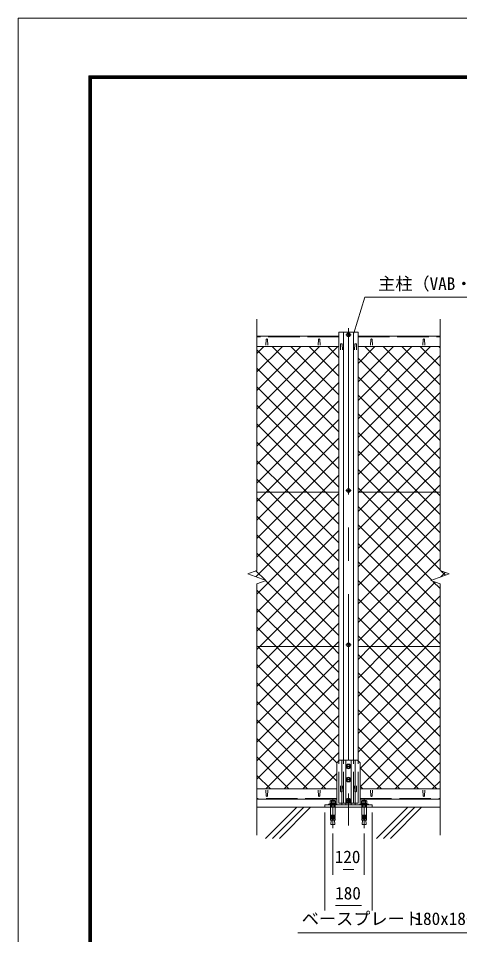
# Model space of a CAD drawing. Units: millimetres, scale not verified. Extents: x -4200 to 4200, y -2970 to 2970.
# Drawn here: x -4200 to -2513, y -531 to 2970 of the extents above; entities that cross this region are included whole.
import ezdxf
from ezdxf.enums import TextEntityAlignment as Align

# ---------------------------------------------------------------- set-up
doc = ezdxf.new("R2010")
doc.units = ezdxf.units.MM
doc.header["$LTSCALE"] = 20
doc.linetypes.add('DASHED', pattern=[7.5, 6, -1.5])
doc.linetypes.add('USER1', pattern=[50.8, 31.75, -6.35, 6.35, -6.35])
for name, color, linetype, lineweight in [('0-0_D-STR1', 1, 'Continuous', 18), ('0-1_D-BMK', 2, 'USER1', 13), ('0-2_D-STR3', 3, 'Continuous', 13), ('0-3_D-STR-DIM', 7, 'Continuous', 9), ('0-5_D-STR-TXT', 7, 'Continuous', 9), ('0-6_D-STR2', 7, 'Continuous', 9), ('0-7_D-TTL', 7, 'Continuous', 9), ('0-9_D-BGD', 7, 'Continuous', 9), ('0-A_D-DCR-HCH', 7, 'Continuous', 9)]:
    doc.layers.add(name, color=color, linetype=linetype, lineweight=lineweight)
doc.styles.add('ＭＳ ゴシック', font='')
doc.styles.get('ＭＳ ゴシック').set_extended_font_data('MS Gothic')

msp = doc.modelspace()

# ---------------------------------------------------------------- linework, layer by layer
at = {"layer": '0-0_D-STR1'}
for p, q in [((-2974.53, 1756.37), (-3288.03, 1756.37)), ((-2957.03, 136.37), (-2957.03, 1771.37)), ((-2919.03, 136.37), (-2919.03, 1771.37)), ((-2901.53, 134.87), (-2901.53, 1771.37)), ((-2901.53, 1756.37), (-2588.03, 1756.37)), ((-3288.03, 1716.37), (-2974.53, 1716.37)), ((-3253.03, 1743.24), (-3253.78, 1721.74)), ((-3247.03, 1743.24), (-3246.28, 1721.74)), ((-3053.03, 1743.24), (-3053.78, 1721.74)), ((-3047.03, 1743.24), (-3046.28, 1721.74)), ((-2968.03, 1724.75), (-2968.78, 1703.25)), ((-2962.03, 1724.75), (-2961.28, 1703.25)), ((-2914.03, 1724.75), (-2914.78, 1703.25)), ((-2908.03, 1724.75), (-2907.28, 1703.25)), ((-2588.03, 1716.37), (-2901.53, 1716.37)), ((-2853.03, 1743.24), (-2853.78, 1721.74)), ((-2847.03, 1743.24), (-2846.28, 1721.74)), ((-2653.03, 1743.24), (-2653.78, 1721.74)), ((-2647.03, 1743.24), (-2646.28, 1721.74)), ((-3288.03, 26.37), (-2983.03, 26.37)), ((-3253.03, -0.5), (-3253.78, 21)), ((-3247.03, -0.5), (-3246.28, 21)), ((-3053.03, -0.5), (-3053.78, 21)), ((-3047.03, -0.5), (-3046.28, 21)), ((-2588.03, 26.37), (-2893.03, 26.37)), ((-2853.03, -0.5), (-2853.78, 21)), ((-2847.03, -0.5), (-2846.28, 21)), ((-2653.03, -0.5), (-2653.78, 21)), ((-2647.03, -0.5), (-2646.28, 21)), ((-2983.03, -13.63), (-3288.03, -13.63)), ((-2893.03, -13.63), (-2588.03, -13.63))]:
    msp.add_line(p, q, dxfattribs=at)
at = {"layer": '0-0_D-STR1', "linetype": 'DASHED'}
for p, q in [((-2974.53, 1753.37), (-3288.03, 1753.37)), ((-2901.53, 1753.37), (-2588.03, 1753.37)), ((-2974.53, -28.63), (-2974.53, 134.87)), ((-2957.03, -28.63), (-2957.03, 136.37)), ((-2919.03, -28.63), (-2919.03, 136.37)), ((-2901.53, -28.63), (-2901.53, 134.87)), ((-2968.03, 16.7), (-2968.78, 38.2)), ((-2962.03, 16.7), (-2961.28, 38.2)), ((-2914.03, 16.7), (-2914.78, 38.2)), ((-2908.03, 16.7), (-2907.28, 38.2)), ((-2983.03, -10.63), (-3288.03, -10.63)), ((-2974.53, -28.63), (-2901.53, -28.63)), ((-2893.03, -10.63), (-2588.03, -10.63))]:
    msp.add_line(p, q, dxfattribs=at)
at = {"layer": '0-0_D-STR1'}
msp.add_lwpolyline([(-2974.53, 134.87), (-2974.53, 1771.37), (-2901.53, 1771.37)], dxfattribs=at)
for centre, start, end in [((-3250.03, 1741.99), 22.61986, 157.38014), ((-3050.03, 1741.99), 22.61986, 157.38014), ((-2965.03, 1723.5), 22.61986, 157.38014), ((-2911.03, 1723.5), 22.61986, 157.38014), ((-2850.03, 1741.99), 22.61986, 157.38014), ((-2650.03, 1741.99), 22.61986, 157.38014), ((-3250.03, 0.75), 202.61986, 337.38014), ((-3050.03, 0.75), 202.61986, 337.38014), ((-2850.03, 0.75), 202.61986, 337.38014), ((-2650.03, 0.75), 202.61986, 337.38014)]:
    msp.add_arc(centre, 3.25, start, end, dxfattribs=at)
at = {"layer": '0-0_D-STR1', "linetype": 'DASHED'}
for centre in [(-2965.03, 17.95), (-2911.03, 17.95)]:
    msp.add_arc(centre, 3.25, 202.61986, 337.38014, dxfattribs=at)
at = {"layer": '0-1_D-BMK'}
for p, q in [((-2938.03, 1786.37), (-2938.03, -113.63)), ((-2928.03, 1760.87), (-2948.03, 1760.87)), ((-2928.03, 1166.37), (-2948.03, 1166.37)), ((-2928.03, 576.37), (-2948.03, 576.37)), ((-2948.03, 111.87), (-2928.03, 111.87)), ((-2948.03, 61.87), (-2928.03, 61.87)), ((-2998.03, -8.73), (-2998.03, -123.72)), ((-2948.03, -18.13), (-2928.03, -18.13)), ((-2878.03, -8.73), (-2878.03, -123.72))]:
    msp.add_line(p, q, dxfattribs=at)
at = {"layer": '0-2_D-STR3'}
for p, q in [((-2938.03, 1768.37), (-2944.53, 1764.62)), ((-2944.53, 1764.62), (-2944.53, 1757.11)), ((-2944.53, 1757.11), (-2938.03, 1753.36)), ((-2931.53, 1764.62), (-2938.03, 1768.37)), ((-2938.03, 1753.36), (-2931.53, 1757.11)), ((-2931.53, 1757.11), (-2931.53, 1764.62)), ((-2974.53, 1159.62), (-3288.03, 1159.62)), ((-2588.03, 1159.62), (-2901.53, 1159.62)), ((-2974.53, 569.62), (-3288.03, 569.62)), ((-2938.03, 583.87), (-2944.53, 580.12)), ((-2944.53, 580.12), (-2944.53, 572.61)), ((-2944.53, 572.61), (-2938.03, 568.86)), ((-2931.53, 580.12), (-2938.03, 583.87)), ((-2938.03, 568.86), (-2931.53, 572.61)), ((-2931.53, 572.61), (-2931.53, 580.12)), ((-2588.03, 569.62), (-2901.53, 569.62)), ((-2973.03, 136.37), (-2983.03, 126.37)), ((-2983.03, -32.33), (-2983.03, 126.37)), ((-2973.03, 136.37), (-2903.03, 136.37)), ((-2963.03, -34.63), (-2963.03, 136.37)), ((-2948.03, 136.37), (-2948.03, -34.63)), ((-2928.03, 136.37), (-2928.03, -34.63)), ((-2913.03, -34.63), (-2913.03, 136.37)), ((-2903.03, 136.37), (-2893.03, 126.37)), ((-2893.03, -32.33), (-2893.03, 126.37))]:
    msp.add_line(p, q, dxfattribs=at)
at = {"layer": '0-2_D-STR3', "lineweight": 18}
for p, q in [((-3014.03, -34.63), (-3014.03, -32.33)), ((-3014.03, -32.33), (-2982.03, -32.33)), ((-2982.03, -34.63), (-3014.03, -34.63)), ((-3008.78, -29.33), (-2987.28, -29.33)), ((-3008.78, -32.33), (-3008.78, -29.33)), ((-2987.28, -32.33), (-3008.78, -32.33)), ((-3008.42, -29.33), (-3008.42, -21.03)), ((-2987.63, -29.33), (-3008.42, -29.33)), ((-3005.82, -18.53), (-2990.23, -18.53)), ((-2992.03, -18.53), (-3004.03, -18.53)), ((-3004.03, -43.63), (-3004.03, -34.63)), ((-3003.22, -29.33), (-3003.22, -21.03)), ((-3002.95, -43.63), (-3002.95, -34.63)), ((-2999.53, -32.33), (-2998.72, -29.33)), ((-2996.53, -29.33), (-2997.33, -32.33)), ((-2993.11, -43.63), (-2993.11, -34.63)), ((-2992.83, -29.33), (-2992.83, -21.03)), ((-2992.03, -34.63), (-2992.03, -43.63)), ((-2987.63, -21.03), (-2987.63, -29.33)), ((-2987.28, -29.33), (-2987.28, -32.33)), ((-2982.03, -32.33), (-2982.03, -34.63)), ((-2894.03, -32.33), (-2894.03, -34.63)), ((-2862.03, -32.33), (-2894.03, -32.33)), ((-2894.03, -34.63), (-2862.03, -34.63)), ((-2867.28, -29.33), (-2888.78, -29.33)), ((-2888.78, -29.33), (-2888.78, -32.33)), ((-2888.78, -32.33), (-2867.28, -32.33)), ((-2888.42, -21.03), (-2888.42, -29.33)), ((-2888.42, -29.33), (-2867.63, -29.33)), ((-2870.23, -18.53), (-2885.82, -18.53)), ((-2884.03, -18.53), (-2872.03, -18.53)), ((-2884.02, -34.63), (-2884.02, -43.63)), ((-2883.22, -29.33), (-2883.22, -21.03)), ((-2882.94, -43.63), (-2882.94, -34.63)), ((-2879.53, -29.33), (-2878.72, -32.33)), ((-2876.53, -32.33), (-2877.33, -29.33)), ((-2873.1, -43.63), (-2873.1, -34.63)), ((-2872.83, -29.33), (-2872.83, -21.03)), ((-2872.02, -43.63), (-2872.02, -34.63)), ((-2867.63, -29.33), (-2867.63, -21.03)), ((-2867.28, -32.33), (-2867.28, -29.33)), ((-2862.03, -34.63), (-2862.03, -32.33)), ((-3006.68, -43.63), (-3006.68, -73.67)), ((-2989.38, -43.63), (-2989.38, -73.67)), ((-2886.68, -43.63), (-2886.68, -73.67)), ((-2869.38, -43.63), (-2869.38, -73.67)), ((-2999.03, -73.67), (-3006.68, -73.67)), ((-3006.68, -76.17), (-3006.24, -73.71)), ((-3006.68, -76.17), (-2999.03, -76.17)), ((-3006.68, -76.17), (-3006.68, -77.67)), ((-3006.68, -77.67), (-2999.03, -77.67)), ((-3006.68, -80.17), (-3006.24, -77.71)), ((-3006.68, -80.17), (-2999.03, -80.17)), ((-3006.68, -80.17), (-3006.68, -81.67)), ((-3006.68, -81.67), (-2999.03, -81.67)), ((-3006.68, -84.17), (-3006.24, -81.71)), ((-3006.68, -84.17), (-2999.03, -84.17)), ((-3006.68, -84.17), (-3006.68, -85.67)), ((-3006.68, -85.67), (-2999.03, -85.67)), ((-3006.68, -88.13), (-3006.24, -85.67)), ((-3006.68, -88.13), (-2999.03, -88.13)), ((-3006.68, -88.13), (-3006.68, -93.63)), ((-2989.38, -93.63), (-3006.68, -93.63)), ((-3004.69, -93.63), (-3005.6, -109.73)), ((-2999.03, -73.67), (-2999.03, -93.63)), ((-2997.03, -73.67), (-2997.03, -93.63)), ((-2997.03, -73.67), (-2989.38, -73.67)), ((-2989.38, -76.17), (-2997.03, -76.17)), ((-2989.38, -77.67), (-2997.03, -77.67)), ((-2989.38, -80.17), (-2997.03, -80.17)), ((-2989.38, -81.67), (-2997.03, -81.67)), ((-2989.38, -84.17), (-2997.03, -84.17)), ((-2989.38, -85.67), (-2997.03, -85.67)), ((-2989.38, -88.13), (-2997.03, -88.13)), ((-2991.36, -93.63), (-2990.45, -109.73)), ((-2989.38, -76.17), (-2989.81, -73.71)), ((-2989.38, -80.17), (-2989.81, -77.71)), ((-2989.38, -84.17), (-2989.81, -81.71)), ((-2989.38, -88.13), (-2989.81, -85.67)), ((-2989.38, -76.17), (-2989.38, -77.67)), ((-2989.38, -80.17), (-2989.38, -81.67)), ((-2989.38, -84.17), (-2989.38, -85.67)), ((-2989.38, -88.13), (-2989.38, -93.63)), ((-2879.03, -73.67), (-2886.68, -73.67)), ((-2886.68, -76.17), (-2886.24, -73.71)), ((-2886.68, -76.17), (-2879.03, -76.17)), ((-2886.68, -76.17), (-2886.68, -77.67)), ((-2886.68, -77.67), (-2879.03, -77.67)), ((-2886.68, -80.17), (-2886.24, -77.71)), ((-2886.68, -80.17), (-2879.03, -80.17)), ((-2886.68, -80.17), (-2886.68, -81.67)), ((-2886.68, -81.67), (-2879.03, -81.67)), ((-2886.68, -84.17), (-2886.24, -81.71)), ((-2886.68, -84.17), (-2879.03, -84.17)), ((-2886.68, -84.17), (-2886.68, -85.67)), ((-2886.68, -88.13), (-2886.24, -85.67)), ((-2886.68, -85.67), (-2879.03, -85.67)), ((-2886.68, -88.13), (-2879.03, -88.13)), ((-2886.68, -88.13), (-2886.68, -93.63)), ((-2886.68, -93.63), (-2869.38, -93.63)), ((-2884.69, -93.63), (-2885.6, -109.73)), ((-2879.03, -73.67), (-2879.03, -93.63)), ((-2877.03, -73.67), (-2869.38, -73.67)), ((-2877.03, -73.67), (-2877.03, -93.63)), ((-2869.38, -76.17), (-2877.03, -76.17)), ((-2869.38, -77.67), (-2877.03, -77.67)), ((-2869.38, -80.17), (-2877.03, -80.17)), ((-2869.38, -81.67), (-2877.03, -81.67)), ((-2869.38, -84.17), (-2877.03, -84.17)), ((-2869.38, -85.67), (-2877.03, -85.67)), ((-2869.38, -88.13), (-2877.03, -88.13)), ((-2871.36, -93.63), (-2870.45, -109.73)), ((-2869.38, -76.17), (-2869.81, -73.71)), ((-2869.38, -80.17), (-2869.81, -77.71)), ((-2869.38, -84.17), (-2869.81, -81.71)), ((-2869.38, -88.13), (-2869.81, -85.67)), ((-2869.38, -76.17), (-2869.38, -77.67)), ((-2869.38, -80.17), (-2869.38, -81.67)), ((-2869.38, -84.17), (-2869.38, -85.67)), ((-2869.38, -88.13), (-2869.38, -93.63)), ((-3005.6, -109.73), (-2990.45, -109.73)), ((-2870.45, -109.73), (-2885.6, -109.73))]:
    msp.add_line(p, q, dxfattribs=at)
at = {"layer": '0-2_D-STR3', "linetype": 'DASHED'}
for p, q in [((-3006.53, -43.63), (-3006.53, -34.63)), ((-2989.51, -43.63), (-2989.51, -34.63)), ((-2886.54, -43.63), (-2886.54, -34.63)), ((-2869.53, -43.63), (-2869.53, -34.63)), ((-2869.53, -43.63), (-2869.53, -34.63))]:
    msp.add_line(p, q, dxfattribs=at)
at = {"layer": '0-2_D-STR3'}
for points in [[(-2931.53, 1170.12), (-2938.03, 1173.87), (-2944.53, 1170.12), (-2944.53, 1162.61), (-2938.03, 1158.86), (-2931.53, 1162.61)], [(-2931.53, 108.11), (-2938.03, 104.36), (-2944.53, 108.11), (-2944.53, 115.62), (-2938.03, 119.37), (-2931.53, 115.62)], [(-2931.53, 58.11), (-2938.03, 54.36), (-2944.53, 58.11), (-2944.53, 65.62), (-2938.03, 69.37), (-2931.53, 65.62)], [(-3028.03, -43.63), (-2848.03, -43.63), (-2848.03, -34.63), (-3028.03, -34.63)], [(-2931.53, -21.89), (-2938.03, -25.64), (-2944.53, -21.89), (-2944.53, -14.38), (-2938.03, -10.63), (-2931.53, -14.38)]]:
    msp.add_lwpolyline(points, close=True, dxfattribs=at)
for centre, radius in [((-2938.03, 1760.87), 6.25), ((-2938.03, 1166.37), 6.25), ((-2938.03, 576.37), 6.25), ((-2938.03, 111.87), 9), ((-2938.03, 111.87), 6.25), ((-2938.03, 61.87), 9), ((-2938.03, 61.87), 6.25), ((-2938.03, -18.13), 9), ((-2938.03, -18.13), 6.25)]:
    msp.add_circle(centre, radius, dxfattribs=at)
at = {"layer": '0-2_D-STR3', "lineweight": 18}
for centre, radius, start, end in [((-3005.82, -21.13), 2.6, 2.20423, 177.79577), ((-2998.03, -25.18), 6.65, 38.61324, 141.38676), ((-2990.23, -21.13), 2.6, 2.20423, 177.79577), ((-2885.82, -21.13), 2.6, 2.20423, 177.79577), ((-2878.03, -25.18), 6.65, 38.61324, 141.38676), ((-2870.23, -21.13), 2.6, 2.20423, 177.79577), ((-2998.03, -73.67), 1, 0, 180), ((-2878.03, -73.67), 1, 0, 180)]:
    msp.add_arc(centre, radius, start, end, dxfattribs=at)
at = {"layer": '0-3_D-STR-DIM'}
for p, q in [((-3288.03, 1820.82), (-3288.03, 860.59)), ((-2588.03, 1820.82), (-2588.03, 860.59)), ((-3323.26, 847.77), (-3288.03, 860.59)), ((-3252.79, 822.12), (-3323.26, 847.77)), ((-2623.26, 822.12), (-2552.79, 847.77)), ((-2552.79, 847.77), (-2588.03, 860.59)), ((-3288.03, 809.29), (-3252.79, 822.12)), ((-3288.03, 809.29), (-3288.03, -150.94)), ((-2588.03, 809.29), (-2623.26, 822.12)), ((-2588.03, 809.29), (-2588.03, -150.94)), ((-3028.03, -63.63), (-3028.03, -438.64)), ((-2848.03, -63.63), (-2848.03, -438.64)), ((-2998.03, -143.72), (-2998.03, -301.46)), ((-2878.03, -143.72), (-2878.03, -301.46)), ((-2958.03, -281.46), (-2918.03, -281.46)), ((-2988.03, -418.64), (-2888.03, -418.64))]:
    msp.add_line(p, q, dxfattribs=at)
at = {"layer": '0-5_D-STR-TXT'}
for points in [[(-2372.91, 1905.25), (-2875.69, 1905.25), (-2917.39, 1767.58)], [(-3131.82, -523.35), (-2370.53, -523.35), (-2157.51, -60.47)]]:
    msp.add_lwpolyline(points, dxfattribs=at)
at = {"layer": '0-6_D-STR2'}
for p, q in [((-3288.03, 1689.64), (-3261.3, 1716.37)), ((-3288.03, 1618.93), (-3190.59, 1716.37)), ((-3288.03, 1548.22), (-3119.88, 1716.37)), ((-3288.03, 1477.51), (-3049.17, 1716.37)), ((-3288.03, 1406.8), (-2978.46, 1716.37)), ((-2974.53, 1461.38), (-3229.51, 1716.37)), ((-2974.53, 1532.09), (-3158.8, 1716.37)), ((-2974.53, 1602.8), (-3088.09, 1716.37)), ((-2974.53, 1673.51), (-3017.38, 1716.37)), ((-2901.53, 1651.88), (-2837.03, 1716.37)), ((-2901.53, 1581.17), (-2766.32, 1716.37)), ((-2901.53, 1510.46), (-2695.61, 1716.37)), ((-2901.53, 1439.74), (-2624.9, 1716.37)), ((-2588.03, 1428.43), (-2875.96, 1716.37)), ((-2588.03, 1499.14), (-2805.25, 1716.37)), ((-2588.03, 1569.85), (-2734.54, 1716.37)), ((-2588.03, 1640.56), (-2663.83, 1716.37)), ((-2588.03, 1711.28), (-2593.12, 1716.37)), ((-2974.53, 1390.67), (-3288.03, 1704.17)), ((-2901.53, 1369.03), (-2588.03, 1682.53)), ((-3288.03, 1336.09), (-2974.53, 1649.59)), ((-2588.03, 1357.72), (-2901.53, 1671.22)), ((-2974.53, 1319.96), (-3288.03, 1633.46)), ((-2901.53, 1298.32), (-2588.03, 1611.82)), ((-3288.03, 1265.38), (-2974.53, 1578.88)), ((-2588.03, 1287.01), (-2901.53, 1600.51)), ((-2974.53, 1249.25), (-3288.03, 1562.75)), ((-2901.53, 1227.61), (-2588.03, 1541.11)), ((-3288.03, 1194.67), (-2974.53, 1508.17)), ((-2588.03, 1216.3), (-2901.53, 1529.8)), ((-2974.53, 1178.54), (-3288.03, 1492.04)), ((-2898.81, 1159.62), (-2588.03, 1470.4)), ((-3252.36, 1159.62), (-2974.53, 1437.46)), ((-2602.05, 1159.62), (-2901.53, 1459.09)), ((-3026.32, 1159.62), (-3288.03, 1421.33)), ((-3181.65, 1159.62), (-2974.53, 1366.74)), ((-2672.76, 1159.62), (-2901.53, 1388.38)), ((-2828.1, 1159.62), (-2588.03, 1399.69)), ((-3097.03, 1159.62), (-3288.03, 1350.62)), ((-3110.94, 1159.62), (-2974.53, 1296.03)), ((-2743.47, 1159.62), (-2901.53, 1317.67)), ((-2757.39, 1159.62), (-2588.03, 1328.98)), ((-3167.74, 1159.62), (-3288.03, 1279.9)), ((-3040.23, 1159.62), (-2974.53, 1225.32)), ((-2814.18, 1159.62), (-2901.53, 1246.96)), ((-2686.68, 1159.62), (-2588.03, 1258.27)), ((-3238.45, 1159.62), (-3288.03, 1209.19)), ((-3288.03, 1123.96), (-3252.36, 1159.62)), ((-3288.03, 1053.24), (-3181.65, 1159.62)), ((-3288.03, 982.53), (-3110.94, 1159.62)), ((-3288.03, 911.82), (-3040.23, 1159.62)), ((-2974.53, 895.69), (-3238.45, 1159.62)), ((-2974.53, 966.4), (-3167.74, 1159.62)), ((-2974.53, 1037.12), (-3097.03, 1159.62)), ((-2974.53, 1107.83), (-3026.32, 1159.62)), ((-2901.53, 1156.9), (-2898.81, 1159.62)), ((-2901.53, 1086.19), (-2828.1, 1159.62)), ((-2901.53, 1015.48), (-2757.39, 1159.62)), ((-2901.53, 944.77), (-2686.68, 1159.62)), ((-2901.53, 874.06), (-2615.97, 1159.62)), ((-2588.03, 933.46), (-2814.18, 1159.62)), ((-2588.03, 1004.17), (-2743.47, 1159.62)), ((-2588.03, 1074.88), (-2672.76, 1159.62)), ((-2615.97, 1159.62), (-2588.03, 1187.56)), ((-2588.03, 1145.59), (-2602.05, 1159.62)), ((-3292.55, 836.59), (-2974.53, 1154.61)), ((-2974.53, 824.98), (-3288.03, 1138.48)), ((-2901.53, 803.35), (-2588.03, 1116.85)), ((-2619.48, 823.49), (-2901.53, 1105.54)), ((-3288.03, 770.4), (-2974.53, 1083.9)), ((-2974.53, 754.27), (-3288.03, 1067.77)), ((-2901.53, 732.64), (-2588.03, 1046.14)), ((-2588.03, 721.33), (-2901.53, 1034.83)), ((-3288.03, 699.69), (-2974.53, 1013.19)), ((-2974.53, 683.56), (-3288.03, 997.06)), ((-2901.53, 661.93), (-2588.03, 975.43)), ((-2588.03, 650.62), (-2901.53, 964.12)), ((-3288.03, 628.98), (-2974.53, 942.48)), ((-2974.53, 612.85), (-3288.03, 926.35)), ((-2901.53, 591.22), (-2588.03, 904.72)), ((-2588.03, 579.9), (-2901.53, 893.4)), ((-3255.48, 823.1), (-3291.66, 859.27)), ((-3276.68, 569.62), (-2974.53, 871.77)), ((-2586.55, 835.48), (-2568.53, 853.5)), ((-2567.64, 842.36), (-2584.64, 859.36)), ((-2648.45, 569.62), (-2901.53, 822.69)), ((-2588.03, 792.04), (-2615.15, 819.16)), ((-3072.71, 569.62), (-3288.03, 784.93)), ((-3205.97, 569.62), (-2974.53, 801.06)), ((-2719.16, 569.62), (-2901.53, 751.98)), ((-2781.7, 569.62), (-2588.03, 763.3)), ((-3143.42, 569.62), (-3288.03, 714.22)), ((-3135.26, 569.62), (-2974.53, 730.35)), ((-2789.87, 569.62), (-2901.53, 681.27)), ((-2710.99, 569.62), (-2588.03, 692.58)), ((-3214.13, 569.62), (-3288.03, 643.51)), ((-3064.55, 569.62), (-2974.53, 659.64)), ((-2860.58, 569.62), (-2901.53, 610.56)), ((-2640.28, 569.62), (-2588.03, 621.87)), ((-3284.84, 569.62), (-3288.03, 572.8)), ((-3288.03, 558.27), (-3276.68, 569.62)), ((-3288.03, 487.56), (-3205.97, 569.62)), ((-3288.03, 416.85), (-3135.26, 569.62)), ((-3288.03, 346.14), (-3064.55, 569.62)), ((-3288.03, 275.43), (-2993.83, 569.62)), ((-2974.53, 259.3), (-3284.84, 569.62)), ((-2974.53, 330.01), (-3214.13, 569.62)), ((-2974.53, 400.72), (-3143.42, 569.62)), ((-2974.53, 471.43), (-3072.71, 569.62)), ((-2993.83, 569.62), (-2974.53, 588.93)), ((-2901.53, 449.8), (-2781.7, 569.62)), ((-2901.53, 379.08), (-2710.99, 569.62)), ((-2901.53, 308.37), (-2640.28, 569.62)), ((-2588.03, 297.06), (-2860.58, 569.62)), ((-2588.03, 367.77), (-2789.87, 569.62)), ((-2588.03, 438.48), (-2719.16, 569.62)), ((-2588.03, 509.19), (-2648.45, 569.62)), ((-2901.53, 237.66), (-2588.03, 551.16)), ((-2588.03, 226.35), (-2901.53, 539.85)), ((-3288.03, 204.72), (-2974.53, 518.22)), ((-2974.53, 188.59), (-3288.03, 502.09)), ((-2901.53, 166.95), (-2588.03, 480.45)), ((-2588.03, 155.64), (-2901.53, 469.14)), ((-3288.03, 134.01), (-2974.53, 447.51)), ((-2983.02, 126.37), (-3288.03, 431.38)), ((-2588.03, 84.93), (-2901.53, 398.43)), ((-2893.03, 104.74), (-2588.03, 409.74)), ((-3288.03, 63.3), (-2974.53, 376.8)), ((-2983.03, 55.67), (-3288.03, 360.67)), ((-2600.17, 26.37), (-2901.53, 327.72)), ((-2893.03, 34.03), (-2588.03, 339.03)), ((-3024.44, 26.37), (-3288.03, 289.96)), ((-3254.24, 26.37), (-2974.53, 306.08)), ((-2670.88, 26.37), (-2901.53, 257.01)), ((-2829.98, 26.37), (-2588.03, 268.32)), ((-3095.15, 26.37), (-3288.03, 219.24)), ((-3183.53, 26.37), (-2974.53, 235.37)), ((-2741.59, 26.37), (-2901.53, 186.3)), ((-2759.27, 26.37), (-2588.03, 197.61)), ((-3165.86, 26.37), (-3288.03, 148.53)), ((-3112.82, 26.37), (-2974.53, 164.66)), ((-2812.31, 26.37), (-2893.03, 107.09)), ((-2688.56, 26.37), (-2588.03, 126.9)), ((-3236.57, 26.37), (-3288.03, 77.82)), ((-3042.11, 26.37), (-2983.03, 85.45)), ((-2883.02, 26.37), (-2893.03, 36.38)), ((-2617.85, 26.37), (-2588.03, 56.19))]:
    msp.add_line(p, q, dxfattribs=at)
for points in [[(-2588.03, 862.75), (-2884.9, 1159.62), (-2901.53, 1176.25)], [(-2974.53, 542.14), (-3002, 569.62), (-3254.04, 821.66)], [(-2901.53, 520.51), (-2852.41, 569.62), (-2606.15, 815.88)]]:
    msp.add_lwpolyline(points, dxfattribs=at)
at = {"layer": '0-7_D-TTL', "color": 2, "lineweight": 18}
msp.add_lwpolyline([(-4200, 2970), (4200, 2970), (4200, -2970), (-4200, -2970)], close=True, dxfattribs=at)
at = {"layer": '0-7_D-TTL'}
for points in [[(-3930, 2750), (3930, 2750), (3930, -2750), (-3930, -2750)], [(-3927.5, 2747.5), (3927.5, 2747.5), (3927.5, -2747.5), (-3927.5, -2747.5)], [(-3925, 2745), (3925, 2745), (3925, -2745), (-3925, -2745)], [(-3922.5, 2742.5), (3922.5, 2742.5), (3922.5, -2742.5), (-3922.5, -2742.5)], [(-3920, 2740), (3920, 2740), (3920, -2740), (-3920, -2740)]]:
    msp.add_lwpolyline(points, close=True, dxfattribs=at)
at = {"layer": '0-9_D-BGD'}
msp.add_line((-3288.03, -43.63), (-2588.03, -43.63), dxfattribs=at)
at = {"layer": '0-A_D-DCR-HCH'}
for p, q in [((-3254.83, -162.69), (-3135.77, -43.63)), ((-3228.31, -162.69), (-3109.25, -43.63)), ((-3201.79, -162.69), (-3082.73, -43.63)), ((-2830.56, -162.69), (-2711.5, -43.63)), ((-2804.05, -162.69), (-2684.99, -43.63)), ((-2777.53, -162.69), (-2658.47, -43.63))]:
    msp.add_line(p, q, dxfattribs=at)

# ---------------------------------------------------------------- texts
at = {"layer": '0-3_D-STR-DIM', "style": 'ＭＳ ゴシック'}
for s, p in [('120', (-2990.55, -271.8)), ('180', (-2988.95, -410.5))]:
    msp.add_text(s, height=48.09, dxfattribs=at).set_placement(p, align=Align.BOTTOM_LEFT)
at = {"layer": '0-5_D-STR-TXT', "style": 'ＭＳ ゴシック'}
for s, p in [('主柱（VAB・VB）', (-2824.77, 1917.83)), ('ベースプレート', (-3116.51, -507.95)), (' 180x180x9', (-2718.34, -507.95))]:
    msp.add_text(s, height=48.09, dxfattribs=at).set_placement(p, align=Align.BOTTOM_LEFT)

doc.saveas('drawing.dxf')
